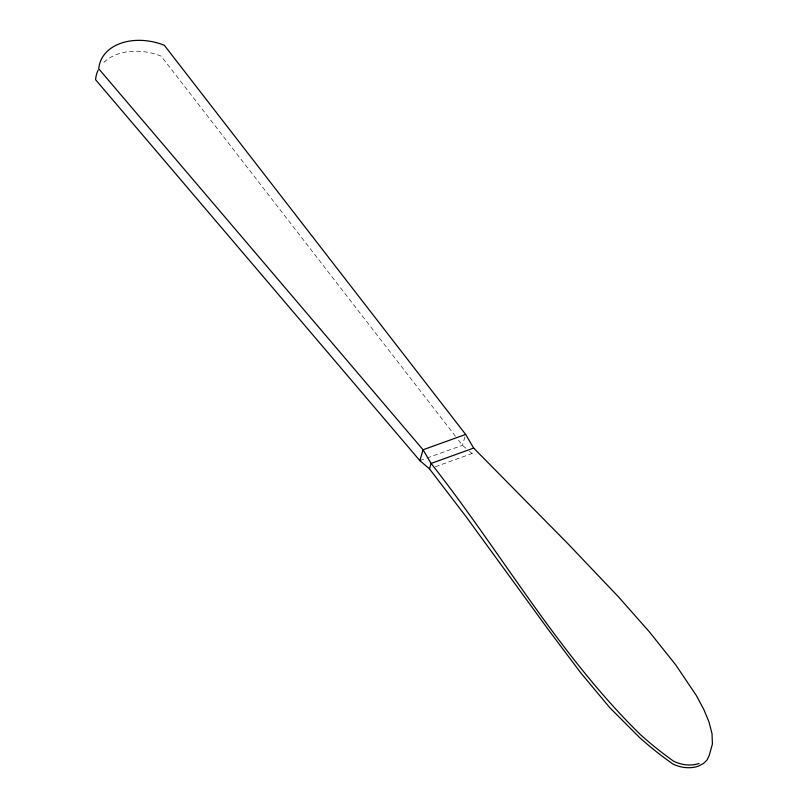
<?xml version="1.0" encoding="UTF-8"?>
<svg xmlns="http://www.w3.org/2000/svg" width="808" height="808" viewBox="0 0 808 808"><rect width="100%" height="100%" fill="white"/><g stroke="black" fill="none" stroke-linecap="round" stroke-linejoin="round"><path stroke-width="0.61" stroke-dasharray="4.04 3.03" d="M464.943 436.845L462.459 445.289L426.957 458.075M435.401 466.721L472.084 453.51L473.044 450.258M419.867 460.631L425.776 458.5M465.953 448.278L462.459 445.289L456.278 437.3M469.458 451.268L472.084 453.51M455.5 436.31L161.115 56.116A50.379 35.865 16.4 0 0 101.919 64.458"/><path stroke-width="1.21" d="M419.867 460.631L423.059 449.773L465.65 434.431L473.68 448.087L568.044 543.855L618.423 596.809L649.198 631.644L675.71 664.853L696.233 695.355L703.707 709.262L709.04 722.089L712.02 733.715L712.414 743.986L709.212 755.52L707.081 759.924L703.374 763.55L698.354 766.135A26.199 18.614 16.2 0 1 672.731 763.913A315.08 223.947 16.2 0 1 639.552 737.512L609.899 707.798L580.76 672.842L549.117 630.684L466.317 516.999L429.492 468.852L419.867 460.631L95.586 79.729A50.379 35.865 16.4 0 1 98.172 70.114M429.492 468.852L431.088 463.428L423.059 449.773L98.788 68.862A50.379 35.865 16.4 0 1 164.307 45.258L465.65 434.431M473.68 448.087L431.088 463.428C501.738 553.046 558.48 654.409 640.411 734.593A315.08 224.745 16.6 0 0 673.549 761.156A26.199 18.685 16.6 0 0 699.152 763.429"/></g></svg>
